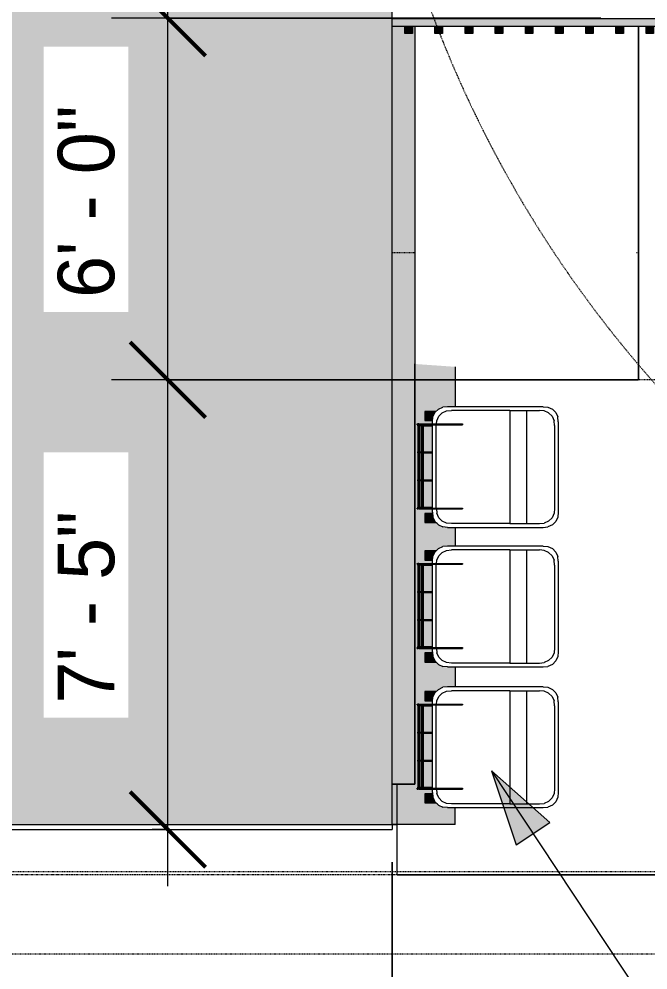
# Model space of a CAD drawing. Header units: inches. Extents: x -180 to 12286, y -2965 to 2717.
# Drawn here: x 812.5 to 937.6, y 986.3 to 1175.5 of the extents above; entities that cross this region are included whole.
import ezdxf

# ---------------------------------------------------------------- set-up
doc = ezdxf.new("R2010")
doc.units = ezdxf.units.IN
doc.header["$MEASUREMENT"] = 0
for name, pattern in [('Aligning Line 1_8_', [0.25, 0.125, -0.125]), ('Dash', [0.25, 0.125, -0.125]), ('Double Dash 3_8_', [1, 0.375, -0.125, 0.125, -0.125, 0.125, -0.125]), ('Hidden 1_8_', [0.1875, 0.125, -0.0625])]:
    doc.linetypes.add(name, pattern=pattern)
for name, color, linetype, lineweight in [('A-ANNO-DIMS', 211, 'Continuous', 9), ('A-ANNO-DIMS-120', 211, 'Continuous', 9), ('A-DETL-HDLN', 90, 'Dash', 9), ('A-DETL-HDLN-1', 90, 'Hidden 1_8_', 9), ('A-GENM', 5, 'Continuous', 9), ('A-ROOF', 132, 'Continuous', 13), ('A-WALL', 113, 'Continuous', 13), ('C-BLDG-PADS', 91, 'Continuous', 9), ('C-PROP-LINE', 91, 'Double Dash 3_8_', 20), ('C-TOPO', 7, 'Continuous', 9), ('G-ANNO-SYMB', 111, 'Aligning Line 1_8_', 9), ('G-ANNO-TEXT-1', 147, 'Continuous', 9), ('G-IMPT', 8, 'Continuous', 9), ('Q-SPCQ', 91, 'Continuous', 9), ('Q-SPCQ-HDLN', 91, 'Dash', 9)]:
    doc.layers.add(name, color=color, linetype=linetype, lineweight=lineweight)
doc.styles.add('Century Gothic', font='ufonts.com_century-gothic.ttf', dxfattribs={"height": 11.25})
doc.dimstyles.new('OD_-__1___Tolerance', dxfattribs={"dimscale": 12, "dimtxt": 11.746893, "dimasz": 1.25, "dimexe": 0.9375, "dimexo": 0.625, "dimtad": 1, "dimdec": 0, "dimzin": 1, "dimdsep": 46, "dimlunit": 4, "dimtxsty": 'Century Gothic', "dimblk1": 'OBLIQUE', "dimblk2": 'OBLIQUE', "dimsah": 1, "dimcen": 0.09, "dimdle": 0.9375, "dimazin": 0, "dimtfac": 1, "dimtdec": 4, "dimtix": 1, "dimtmove": 0, "dimatfit": 3, "dimfxl": 1, "dimtvp": 1, "dimtfill": 1, "dimfrac": 2, "dimtolj": 1, "dimtzin": 0, "dimarcsym": 2})
doc.dimstyles.new('OD_-__1___Tolerance_1', dxfattribs={"dimscale": 12, "dimtxt": 11.746893, "dimasz": 1.25, "dimexe": 0.9375, "dimexo": 0.625, "dimtad": 1, "dimdec": 0, "dimzin": 1, "dimdsep": 46, "dimlunit": 4, "dimtxsty": 'Century Gothic', "dimblk1": 'OBLIQUE', "dimblk2": 'OBLIQUE', "dimsah": 1, "dimcen": 0.09, "dimdle": 0.9375, "dimazin": 0, "dimtfac": 1, "dimtdec": 4, "dimtix": 1, "dimtmove": 1, "dimatfit": 3, "dimfxl": 1, "dimtvp": 1, "dimtfill": 1, "dimfrac": 2, "dimtolj": 1, "dimtzin": 0, "dimarcsym": 2})

# ---------------------------------------------------------------- blocks, each defined once
blk = doc.blocks.new('2 x 12 - 2 x 12-673014-Site Plan')
at = {"layer": 'A-GENM'}
for points in [[(1174.11, -944.87), (1174.11, -955.27), (1175.61, -955.27), (1175.61, -886.77), (1174.11, -886.77), (1174.11, -941.7)], [(1280.11, -922.67), (1280.11, -955.27), (1281.61, -955.27), (1281.61, -886.77), (1280.11, -886.77)], [(1172.61, -889.27), (1172.61, -890.77), (1174.11, -890.77), (1174.11, -889.27)], [(1281.61, -889.27), (1281.61, -890.77), (1283.11, -890.77), (1283.11, -889.27)], [(1172.61, -895.27), (1172.61, -896.77), (1174.11, -896.77), (1174.11, -895.27)], [(1281.61, -895.27), (1281.61, -896.77), (1283.11, -896.77), (1283.11, -895.27)], [(1172.61, -901.27), (1172.61, -902.77), (1174.11, -902.77), (1174.11, -901.27)], [(1281.61, -901.27), (1281.61, -902.77), (1283.11, -902.77), (1283.11, -901.27)], [(1172.61, -907.27), (1172.61, -908.77), (1174.11, -908.77), (1174.11, -907.27)], [(1281.61, -907.27), (1281.61, -908.77), (1283.11, -908.77), (1283.11, -907.27)], [(1172.61, -913.27), (1172.61, -914.77), (1174.11, -914.77), (1174.11, -913.27)], [(1281.61, -913.27), (1281.61, -914.77), (1283.11, -914.77), (1283.11, -913.27)], [(1172.61, -919.27), (1172.61, -920.77), (1174.11, -920.77), (1174.11, -919.27)], [(1281.61, -919.27), (1281.61, -920.77), (1283.11, -920.77), (1283.11, -919.27)], [(1172.61, -925.27), (1172.61, -926.77), (1174.11, -926.77), (1174.11, -925.27)], [(1281.61, -925.27), (1281.61, -926.77), (1283.11, -926.77), (1283.11, -925.27)], [(1172.61, -931.27), (1172.61, -932.77), (1174.11, -932.77), (1174.11, -931.27)], [(1281.61, -931.27), (1281.61, -932.77), (1283.11, -932.77), (1283.11, -931.27)], [(1172.61, -937.27), (1172.61, -938.77), (1174.11, -938.77), (1174.11, -937.27)], [(1281.61, -937.27), (1281.61, -938.77), (1283.11, -938.77), (1283.11, -937.27)], [(1172.61, -943.27), (1172.61, -944.77), (1174.11, -944.77), (1174.11, -943.27)], [(1281.61, -943.27), (1281.61, -944.77), (1283.11, -944.77), (1283.11, -943.27)], [(1172.61, -949.27), (1172.61, -950.77), (1174.11, -950.77), (1174.11, -949.27)], [(1281.61, -949.27), (1281.61, -950.77), (1283.11, -950.77), (1283.11, -949.27)], [(1172.61, -955.27), (1172.61, -956.77), (1174.11, -956.77), (1174.11, -955.27)], [(1174.11, -956.77), (1281.61, -956.77), (1281.61, -955.27), (1174.11, -955.27)], [(1281.61, -955.27), (1281.61, -956.77), (1283.11, -956.77), (1283.11, -955.27)], [(1174.11, -958.27), (1175.61, -958.27), (1175.61, -956.77), (1174.11, -956.77)], [(1180.11, -958.27), (1181.61, -958.27), (1181.61, -956.77), (1180.11, -956.77)], [(1186.11, -958.27), (1187.61, -958.27), (1187.61, -956.77), (1186.11, -956.77)], [(1192.11, -958.27), (1193.61, -958.27), (1193.61, -956.77), (1192.11, -956.77)], [(1198.11, -958.27), (1199.61, -958.27), (1199.61, -956.77), (1198.11, -956.77)], [(1204.11, -958.27), (1205.61, -958.27), (1205.61, -956.77), (1204.11, -956.77)], [(1210.11, -958.27), (1211.61, -958.27), (1211.61, -956.77), (1210.11, -956.77)], [(1216.11, -958.27), (1217.61, -958.27), (1217.61, -956.77), (1216.11, -956.77)], [(1222.11, -958.27), (1223.61, -958.27), (1223.61, -956.77), (1222.11, -956.77)], [(1227.11, -958.27), (1228.61, -958.27), (1228.61, -956.77), (1227.11, -956.77)], [(1232.11, -958.27), (1233.61, -958.27), (1233.61, -956.77), (1232.11, -956.77)], [(1238.11, -958.27), (1239.61, -958.27), (1239.61, -956.77), (1238.11, -956.77)], [(1244.11, -958.27), (1245.61, -958.27), (1245.61, -956.77), (1244.11, -956.77)], [(1250.11, -958.27), (1251.61, -958.27), (1251.61, -956.77), (1250.11, -956.77)], [(1256.11, -958.27), (1257.61, -958.27), (1257.61, -956.77), (1256.11, -956.77)], [(1262.11, -958.27), (1263.61, -958.27), (1263.61, -956.77), (1262.11, -956.77)], [(1268.11, -958.27), (1269.61, -958.27), (1269.61, -956.77), (1268.11, -956.77)], [(1274.11, -958.27), (1275.61, -958.27), (1275.61, -956.77), (1274.11, -956.77)], [(1280.11, -958.27), (1281.61, -958.27), (1281.61, -956.77), (1280.11, -956.77)]]:
    blk.add_hatch(color=256, dxfattribs=at).paths.add_polyline_path(points, flags=0)
h = blk.add_hatch(color=256, dxfattribs=at)
h.paths.add_polyline_path([(1175.61, -955.27), (1179.61, -955.27), (1179.61, -951.27), (1175.61, -951.27)], flags=0)
h.paths.add_polyline_path([(1276.11, -955.27), (1280.11, -955.27), (1280.11, -951.27), (1276.11, -951.27)], flags=0)
for p, q in [((1174.11, -886.77), (1174.11, -955.27)), ((1175.61, -886.77), (1175.61, -951.27)), ((1280.11, -886.77), (1280.11, -951.27)), ((1281.61, -886.77), (1281.61, -955.27)), ((1172.61, -889.27), (1174.11, -889.27)), ((1172.61, -890.77), (1172.61, -889.27)), ((1281.61, -889.27), (1283.11, -889.27)), ((1283.11, -889.27), (1283.11, -890.77)), ((1174.11, -890.77), (1172.61, -890.77)), ((1283.11, -890.77), (1281.61, -890.77)), ((1172.61, -895.27), (1174.11, -895.27)), ((1172.61, -896.77), (1172.61, -895.27)), ((1174.11, -896.77), (1172.61, -896.77)), ((1281.61, -895.27), (1283.11, -895.27)), ((1283.11, -896.77), (1281.61, -896.77)), ((1283.11, -895.27), (1283.11, -896.77)), ((1172.61, -901.27), (1174.11, -901.27)), ((1172.61, -902.77), (1172.61, -901.27)), ((1281.61, -901.27), (1283.11, -901.27)), ((1283.11, -901.27), (1283.11, -902.77)), ((1174.11, -902.77), (1172.61, -902.77)), ((1283.11, -902.77), (1281.61, -902.77)), ((1172.61, -907.27), (1174.11, -907.27)), ((1172.61, -908.77), (1172.61, -907.27)), ((1281.61, -907.27), (1283.11, -907.27)), ((1283.11, -907.27), (1283.11, -908.77)), ((1174.11, -908.77), (1172.61, -908.77)), ((1283.11, -908.77), (1281.61, -908.77)), ((1172.61, -913.27), (1174.11, -913.27)), ((1172.61, -914.77), (1172.61, -913.27)), ((1281.61, -913.27), (1283.11, -913.27)), ((1283.11, -913.27), (1283.11, -914.77)), ((1174.11, -914.77), (1172.61, -914.77)), ((1283.11, -914.77), (1281.61, -914.77)), ((1172.61, -919.27), (1174.11, -919.27)), ((1172.61, -920.77), (1172.61, -919.27)), ((1281.61, -919.27), (1283.11, -919.27)), ((1283.11, -919.27), (1283.11, -920.77)), ((1174.11, -920.77), (1172.61, -920.77)), ((1283.11, -920.77), (1281.61, -920.77)), ((1172.61, -925.27), (1174.11, -925.27)), ((1172.61, -926.77), (1172.61, -925.27)), ((1174.11, -926.77), (1172.61, -926.77)), ((1281.61, -925.27), (1283.11, -925.27)), ((1283.11, -926.77), (1281.61, -926.77)), ((1283.11, -925.27), (1283.11, -926.77)), ((1172.61, -931.27), (1174.11, -931.27)), ((1172.61, -932.77), (1172.61, -931.27)), ((1174.11, -932.77), (1172.61, -932.77)), ((1281.61, -931.27), (1283.11, -931.27)), ((1283.11, -932.77), (1281.61, -932.77)), ((1283.11, -931.27), (1283.11, -932.77)), ((1172.61, -937.27), (1174.11, -937.27)), ((1172.61, -938.77), (1172.61, -937.27)), ((1281.61, -937.27), (1283.11, -937.27)), ((1283.11, -937.27), (1283.11, -938.77)), ((1174.11, -938.77), (1172.61, -938.77)), ((1283.11, -938.77), (1281.61, -938.77)), ((1172.61, -943.27), (1174.11, -943.27)), ((1172.61, -944.77), (1172.61, -943.27)), ((1281.61, -943.27), (1283.11, -943.27)), ((1283.11, -943.27), (1283.11, -944.77)), ((1174.11, -944.77), (1172.61, -944.77)), ((1283.11, -944.77), (1281.61, -944.77)), ((1172.61, -949.27), (1174.11, -949.27)), ((1172.61, -950.77), (1172.61, -949.27)), ((1281.61, -949.27), (1283.11, -949.27)), ((1283.11, -949.27), (1283.11, -950.77)), ((1174.11, -950.77), (1172.61, -950.77)), ((1179.61, -951.27), (1175.61, -951.27)), ((1175.61, -951.27), (1175.61, -955.27)), ((1179.61, -955.27), (1179.61, -951.27)), ((1280.11, -951.27), (1276.11, -951.27)), ((1276.11, -951.27), (1276.11, -955.27)), ((1280.11, -955.27), (1280.11, -951.27)), ((1283.11, -950.77), (1281.61, -950.77)), ((1172.61, -955.27), (1174.11, -955.27)), ((1172.61, -956.77), (1172.61, -955.27)), ((1175.61, -955.27), (1174.11, -955.27)), ((1174.11, -956.77), (1174.11, -955.27)), ((1174.11, -955.27), (1175.61, -955.27)), ((1175.61, -955.27), (1179.61, -955.27)), ((1179.61, -955.27), (1276.11, -955.27)), ((1276.11, -955.27), (1280.11, -955.27)), ((1281.61, -955.27), (1280.11, -955.27)), ((1280.11, -955.27), (1281.61, -955.27)), ((1281.61, -955.27), (1283.11, -955.27)), ((1281.61, -955.27), (1281.61, -956.77)), ((1283.11, -955.27), (1283.11, -956.77)), ((1174.11, -956.77), (1172.61, -956.77)), ((1174.11, -958.27), (1174.11, -956.77)), ((1174.11, -956.77), (1281.61, -956.77)), ((1175.61, -956.77), (1175.61, -958.27)), ((1180.11, -958.27), (1180.11, -956.77)), ((1181.61, -956.77), (1181.61, -958.27)), ((1186.11, -958.27), (1186.11, -956.77)), ((1187.61, -956.77), (1187.61, -958.27)), ((1192.11, -958.27), (1192.11, -956.77)), ((1193.61, -956.77), (1193.61, -958.27)), ((1198.11, -958.27), (1198.11, -956.77)), ((1199.61, -956.77), (1199.61, -958.27)), ((1204.11, -958.27), (1204.11, -956.77)), ((1205.61, -956.77), (1205.61, -958.27)), ((1210.11, -958.27), (1210.11, -956.77)), ((1211.61, -956.77), (1211.61, -958.27)), ((1216.11, -958.27), (1216.11, -956.77)), ((1217.61, -956.77), (1217.61, -958.27)), ((1222.11, -958.27), (1222.11, -956.77)), ((1223.61, -956.77), (1223.61, -958.27)), ((1227.11, -958.27), (1227.11, -956.77)), ((1228.61, -956.77), (1228.61, -958.27)), ((1232.11, -958.27), (1232.11, -956.77)), ((1233.61, -956.77), (1233.61, -958.27)), ((1238.11, -958.27), (1238.11, -956.77)), ((1239.61, -956.77), (1239.61, -958.27)), ((1244.11, -958.27), (1244.11, -956.77)), ((1245.61, -956.77), (1245.61, -958.27)), ((1250.11, -958.27), (1250.11, -956.77)), ((1251.61, -956.77), (1251.61, -958.27)), ((1256.11, -958.27), (1256.11, -956.77)), ((1257.61, -956.77), (1257.61, -958.27)), ((1262.11, -958.27), (1262.11, -956.77)), ((1263.61, -956.77), (1263.61, -958.27)), ((1268.11, -958.27), (1268.11, -956.77)), ((1269.61, -956.77), (1269.61, -958.27)), ((1274.11, -958.27), (1274.11, -956.77)), ((1275.61, -956.77), (1275.61, -958.27)), ((1280.11, -958.27), (1280.11, -956.77)), ((1281.61, -956.77), (1281.61, -958.27)), ((1283.11, -956.77), (1281.61, -956.77)), ((1175.61, -958.27), (1174.11, -958.27)), ((1181.61, -958.27), (1180.11, -958.27)), ((1187.61, -958.27), (1186.11, -958.27)), ((1193.61, -958.27), (1192.11, -958.27)), ((1199.61, -958.27), (1198.11, -958.27)), ((1205.61, -958.27), (1204.11, -958.27)), ((1211.61, -958.27), (1210.11, -958.27)), ((1217.61, -958.27), (1216.11, -958.27)), ((1223.61, -958.27), (1222.11, -958.27)), ((1228.61, -958.27), (1227.11, -958.27)), ((1233.61, -958.27), (1232.11, -958.27)), ((1239.61, -958.27), (1238.11, -958.27)), ((1245.61, -958.27), (1244.11, -958.27)), ((1251.61, -958.27), (1250.11, -958.27)), ((1257.61, -958.27), (1256.11, -958.27)), ((1263.61, -958.27), (1262.11, -958.27)), ((1269.61, -958.27), (1268.11, -958.27)), ((1275.61, -958.27), (1274.11, -958.27)), ((1281.61, -958.27), (1280.11, -958.27))]:
    blk.add_line(p, q, dxfattribs=at)
blk = doc.blocks.new('Generic Models 3 - Generic Models 3-708446-Site Plan')
at = {"layer": 'A-GENM'}
for p in [(1014.24, -558.52), (1015.24, -886.77)]:
    blk.add_line(p, (1014.24, -886.77), dxfattribs=at)
blk = doc.blocks.new('Trash_Can_-_Trash_Ben_13417 - 64 Gallon Trash Ben_dwg-774812-Site Plan')
at = {"layer": 'G-IMPT'}
for points in [[(-11.06, 13.16), (-11.06, 11.79), (-10.84, 12.02), (-9.96, 12.42), (-9.25, 12.5), (-9.25, 14), (-11.06, 14), (-11.06, 13.76)], [(9.25, 13.76), (9.25, 12.48), (9.96, 12.42), (10.92, 11.94), (11.06, 11.79), (11.06, 14), (9.25, 14)]]:
    blk.add_hatch(color=256, dxfattribs=at).paths.add_polyline_path(points, flags=0)
for p, q in [((-8.34, 15.53), (-8.16, 15.53)), ((-8.34, 15.53), (-8.34, 15.45)), ((-8.34, 15.21), (-8.34, 15.45)), ((-8.16, 15.45), (-8.34, 15.45)), ((-8.34, 15.21), (-8.34, 14.87)), ((-8.16, 15.21), (-8.34, 15.21)), ((-8.16, 15.53), (-8.16, 15.45)), ((-7.97, 15.5), (-8.16, 15.5)), ((-8.16, 15.5), (-8.16, 15.48)), ((-8.16, 15.5), (-8.16, 15.33)), ((-8.16, 15.37), (-8.16, 15.45)), ((-8.16, 15.21), (-8.16, 15.33)), ((-7.97, 15.33), (-8.16, 15.33)), ((-8.16, 15.21), (-8.16, 14.87)), ((-7.97, 15.33), (-7.97, 15.5)), ((-7.97, 15.48), (-7.97, 15.5)), ((-2.76, 15.42), (-7.97, 15.42)), ((-2.76, 15.35), (-7.97, 15.35)), ((-7.97, 15.02), (-7.97, 15.33)), ((-2.76, 15.14), (-7.97, 15.14)), ((-2.57, 15.5), (-2.76, 15.5)), ((-2.76, 15.5), (-2.76, 15.48)), ((-2.76, 15.5), (-2.76, 15.33)), ((-2.76, 15.33), (-2.76, 15.02)), ((-2.57, 15.33), (-2.76, 15.33)), ((-2.57, 15.33), (-2.57, 15.5)), ((-2.57, 15.48), (-2.57, 15.5)), ((2.82, 15.42), (-2.57, 15.42)), ((2.82, 15.35), (-2.57, 15.35)), ((-2.57, 15.02), (-2.57, 15.33)), ((2.82, 15.14), (-2.57, 15.14)), ((3.01, 15.5), (2.82, 15.5)), ((2.82, 15.5), (2.82, 15.48)), ((2.82, 15.5), (2.82, 15.33)), ((2.82, 15.33), (2.82, 15.02)), ((3.01, 15.33), (2.82, 15.33)), ((3.01, 15.33), (3.01, 15.5)), ((3.01, 15.48), (3.01, 15.5)), ((8.22, 15.42), (3.01, 15.42)), ((8.22, 15.35), (3.01, 15.35)), ((3.01, 15.02), (3.01, 15.33)), ((8.22, 15.14), (3.01, 15.14)), ((8.41, 15.5), (8.22, 15.5)), ((8.22, 15.5), (8.22, 15.48)), ((8.22, 15.5), (8.22, 15.33)), ((8.22, 15.33), (8.22, 15.02)), ((8.41, 15.33), (8.22, 15.33)), ((8.41, 15.53), (8.59, 15.53)), ((8.41, 15.53), (8.41, 15.45)), ((8.41, 15.33), (8.41, 15.5)), ((8.41, 15.48), (8.41, 15.5)), ((8.41, 15.37), (8.41, 15.45)), ((8.59, 15.45), (8.41, 15.45)), ((8.41, 15.21), (8.41, 15.33)), ((8.41, 15.21), (8.41, 14.87)), ((8.59, 15.21), (8.41, 15.21)), ((8.56, 15.41), (8.56, 15.35)), ((8.59, 15.53), (8.59, 15.45)), ((8.59, 15.21), (8.59, 15.45)), ((8.59, 15.21), (8.59, 14.87)), ((-9.25, 14), (-11.06, 14)), ((-11.06, 14), (-11.06, 11.8)), ((-9.25, 12.52), (-9.25, 14)), ((-8.34, 14.87), (-8.34, 6.54)), ((-8.34, 14.87), (-8.16, 14.87)), ((-7.97, 15.02), (-8.16, 15.02)), ((-8.16, 14.87), (-8.16, 6.54)), ((-7.97, 14.66), (-8.16, 14.66)), ((-7.97, 14.34), (-8.16, 14.34)), ((-7.97, 15.02), (-7.97, 14.66)), ((-2.76, 14.86), (-7.97, 14.86)), ((-7.97, 14.34), (-7.97, 14.66)), ((-2.76, 14.58), (-7.97, 14.58)), ((-2.76, 14.37), (-7.97, 14.37)), ((-7.97, 14.34), (-7.97, 12.5)), ((-7.97, 14.3), (-2.76, 14.3)), ((-2.76, 14.66), (-2.76, 15.02)), ((-2.57, 15.02), (-2.76, 15.02)), ((-2.76, 14.34), (-2.76, 14.66)), ((-2.57, 14.66), (-2.76, 14.66)), ((-2.76, 14.34), (-2.76, 12.5)), ((-2.57, 14.34), (-2.76, 14.34)), ((-2.58, 14.3), (2.82, 14.3)), ((-2.57, 15.02), (-2.57, 14.66)), ((2.82, 14.86), (-2.57, 14.86)), ((-2.57, 14.34), (-2.57, 14.66)), ((2.82, 14.58), (-2.57, 14.58)), ((2.82, 14.37), (-2.57, 14.37)), ((-2.57, 14.34), (-2.57, 12.5)), ((2.82, 14.66), (2.82, 15.02)), ((3.01, 15.02), (2.82, 15.02)), ((2.82, 14.34), (2.82, 14.66)), ((3.01, 14.66), (2.82, 14.66)), ((2.82, 14.34), (2.82, 12.5)), ((3.01, 14.34), (2.82, 14.34)), ((3.01, 15.02), (3.01, 14.66)), ((8.22, 14.86), (3.01, 14.86)), ((3.01, 14.34), (3.01, 14.66)), ((8.22, 14.58), (3.01, 14.58)), ((8.22, 14.37), (3.01, 14.37)), ((3.01, 14.34), (3.01, 12.5)), ((3.01, 14.3), (8.22, 14.3)), ((8.22, 14.66), (8.22, 15.02)), ((8.41, 15.02), (8.22, 15.02)), ((8.22, 14.34), (8.22, 14.66)), ((8.41, 14.66), (8.22, 14.66)), ((8.22, 14.34), (8.22, 12.5)), ((8.41, 14.34), (8.22, 14.34)), ((8.41, 14.87), (8.41, 6.54)), ((8.41, 14.87), (8.59, 14.87)), ((8.59, 14.87), (8.59, 6.54)), ((11.06, 14), (9.25, 14)), ((9.25, 14), (9.25, 12.52)), ((11.06, 11.8), (11.06, 14)), ((-11.52, 11.34), (-10.84, 12.02)), ((-11.25, 11.6), (-11.1, 11.75)), ((-9.96, 12.42), (-10.84, 12.02)), ((-10.09, 11.27), (-9.21, 11.67)), ((-9, 12.5), (-9.96, 12.42)), ((-8.34, 11.74), (-9.21, 11.67)), ((-9, 12.5), (-8.34, 12.5)), ((-8.11, 12.5), (8.41, 12.5)), ((-8.11, 11.75), (8.25, 11.75)), ((8.25, 11.75), (8.41, 11.74)), ((8.59, 12.5), (9, 12.5)), ((8.59, 11.72), (9.21, 11.67)), ((9, 12.5), (9.96, 12.42)), ((9.21, 11.67), (10.09, 11.27)), ((9.96, 12.42), (10.84, 12.02)), ((10.84, 12.02), (11.52, 11.34)), ((-12, 9.5), (-11.92, 10.46)), ((-12, 9.5), (-12, -9.5)), ((-11.52, 11.34), (-11.92, 10.46)), ((-11.25, 8.75), (-11.17, 9.71)), ((-11.17, 9.71), (-10.77, 10.59)), ((-10.77, 10.59), (-10.09, 11.27)), ((10.77, 10.59), (10.09, 11.27)), ((10.77, 10.59), (11.17, 9.71)), ((11.17, 9.71), (11.25, 8.75)), ((11.52, 11.34), (11.92, 10.46)), ((12, 9.5), (11.92, 10.46)), ((12, -9.5), (12, 9.5)), ((-11.25, -2.88), (-11.25, 8.75)), ((11.25, -2.88), (11.25, 8.75)), ((-8.16, 6.54), (-8.34, 6.54)), ((8.59, 6.54), (8.41, 6.54)), ((-11.25, -2.88), (-11.25, -6.25)), ((11.25, -2.88), (-11.25, -2.88)), ((11.25, -2.88), (11.25, -6.25)), ((-11.25, -6.25), (-11.25, -8.75)), ((-11.25, -6.25), (11.25, -6.25)), ((11.25, -6.25), (11.25, -8.75)), ((-11.25, -8.75), (-11.17, -9.71)), ((11.17, -9.71), (11.25, -8.75)), ((-12, -9.5), (-11.92, -10.46)), ((-11.52, -11.34), (-11.92, -10.46)), ((-10.84, -12.02), (-11.52, -11.34)), ((-10.77, -10.59), (-11.17, -9.71)), ((-10.09, -11.27), (-10.77, -10.59)), ((-9.21, -11.67), (-10.09, -11.27)), ((10.09, -11.27), (9.21, -11.67)), ((10.09, -11.27), (10.77, -10.59)), ((10.77, -10.59), (11.17, -9.71)), ((11.52, -11.34), (10.84, -12.02)), ((11.92, -10.46), (11.52, -11.34)), ((12, -9.5), (11.92, -10.46)), ((-9.96, -12.42), (-10.84, -12.02)), ((-9, -12.5), (-9.96, -12.42)), ((-8.25, -11.75), (-9.21, -11.67)), ((9, -12.5), (-9, -12.5)), ((8.25, -11.75), (-8.25, -11.75)), ((8.25, -11.75), (9.21, -11.67)), ((9, -12.5), (9.96, -12.42)), ((10.84, -12.02), (9.96, -12.42))]:
    blk.add_line(p, q, dxfattribs=at)
blk = doc.blocks.new('Trash_Can_-_Trash_Ben_13417 - Trash_Can_-_Trash_Ben_13417-774817-Site Plan')
blk.add_blockref('Trash_Can_-_Trash_Ben_13417 - 64 Gallon Trash Ben_dwg-774812-Site Plan', (-0.13, 0))
blk = doc.blocks.new('Trash_Can_-_Trash_Ben_13417 - 64 Gallon Trash Ben_dwg-V1-Site Plan')
at = {"layer": 'G-IMPT'}
for points in [[(-11.06, 11.94), (-11.06, 11.79), (-10.84, 12.02), (-9.96, 12.42), (-9.25, 12.5), (-9.29, 14), (-11.06, 14), (-11.06, 12.02)], [(9.25, 12.48), (9.96, 12.42), (10.92, 11.94), (11.06, 11.79), (11.06, 14), (9.25, 14), (9.25, 12.5)]]:
    blk.add_hatch(color=256, dxfattribs=at).paths.add_polyline_path(points, flags=0)
for p, q in [((-8.34, 15.53), (-8.16, 15.53)), ((-8.34, 15.53), (-8.34, 15.45)), ((-8.34, 15.21), (-8.34, 15.45)), ((-8.16, 15.45), (-8.34, 15.45)), ((-8.34, 15.21), (-8.34, 14.87)), ((-8.16, 15.21), (-8.34, 15.21)), ((-8.16, 15.53), (-8.16, 15.45)), ((-7.97, 15.5), (-8.16, 15.5)), ((-8.16, 15.5), (-8.16, 15.48)), ((-8.16, 15.5), (-8.16, 15.33)), ((-8.16, 15.37), (-8.16, 15.45)), ((-8.16, 15.21), (-8.16, 15.33)), ((-7.97, 15.33), (-8.16, 15.33)), ((-8.16, 15.21), (-8.16, 14.87)), ((-7.97, 15.33), (-7.97, 15.5)), ((-7.97, 15.48), (-7.97, 15.5)), ((-2.76, 15.42), (-7.97, 15.42)), ((-2.76, 15.35), (-7.97, 15.35)), ((-7.97, 15.02), (-7.97, 15.33)), ((-2.76, 15.14), (-7.97, 15.14)), ((-2.57, 15.5), (-2.76, 15.5)), ((-2.76, 15.5), (-2.76, 15.48)), ((-2.76, 15.5), (-2.76, 15.33)), ((-2.76, 15.33), (-2.76, 15.02)), ((-2.57, 15.33), (-2.76, 15.33)), ((-2.57, 15.33), (-2.57, 15.5)), ((-2.57, 15.48), (-2.57, 15.5)), ((2.82, 15.42), (-2.57, 15.42)), ((2.82, 15.35), (-2.57, 15.35)), ((-2.57, 15.02), (-2.57, 15.33)), ((2.82, 15.14), (-2.57, 15.14)), ((3.01, 15.5), (2.82, 15.5)), ((2.82, 15.5), (2.82, 15.48)), ((2.82, 15.5), (2.82, 15.33)), ((2.82, 15.33), (2.82, 15.02)), ((3.01, 15.33), (2.82, 15.33)), ((3.01, 15.33), (3.01, 15.5)), ((3.01, 15.48), (3.01, 15.5)), ((8.22, 15.42), (3.01, 15.42)), ((8.22, 15.35), (3.01, 15.35)), ((3.01, 15.02), (3.01, 15.33)), ((8.22, 15.14), (3.01, 15.14)), ((8.41, 15.5), (8.22, 15.5)), ((8.22, 15.5), (8.22, 15.48)), ((8.22, 15.5), (8.22, 15.33)), ((8.22, 15.33), (8.22, 15.02)), ((8.41, 15.33), (8.22, 15.33)), ((8.41, 15.53), (8.59, 15.53)), ((8.41, 15.53), (8.41, 15.45)), ((8.41, 15.33), (8.41, 15.5)), ((8.41, 15.48), (8.41, 15.5)), ((8.41, 15.37), (8.41, 15.45)), ((8.59, 15.45), (8.41, 15.45)), ((8.41, 15.21), (8.41, 15.33)), ((8.41, 15.21), (8.41, 14.87)), ((8.59, 15.21), (8.41, 15.21)), ((8.59, 15.53), (8.59, 15.45)), ((8.59, 15.21), (8.59, 15.45)), ((8.59, 15.21), (8.59, 14.87)), ((-9.25, 14), (-11.06, 14)), ((-11.06, 14), (-11.06, 11.8)), ((-9.25, 12.52), (-9.25, 14)), ((-8.34, 14.87), (-8.34, 6.54)), ((-8.34, 14.87), (-8.16, 14.87)), ((-7.97, 15.02), (-8.16, 15.02)), ((-8.16, 14.87), (-8.16, 6.54)), ((-7.97, 14.66), (-8.16, 14.66)), ((-7.97, 14.34), (-8.16, 14.34)), ((-7.97, 15.02), (-7.97, 14.66)), ((-2.76, 14.86), (-7.97, 14.86)), ((-7.97, 14.34), (-7.97, 14.66)), ((-2.76, 14.58), (-7.97, 14.58)), ((-2.76, 14.37), (-7.97, 14.37)), ((-7.97, 14.34), (-7.97, 12.5)), ((-7.97, 14.3), (-2.76, 14.3)), ((-2.76, 14.66), (-2.76, 15.02)), ((-2.57, 15.02), (-2.76, 15.02)), ((-2.76, 14.34), (-2.76, 14.66)), ((-2.57, 14.66), (-2.76, 14.66)), ((-2.76, 14.34), (-2.76, 12.5)), ((-2.57, 14.34), (-2.76, 14.34)), ((-2.58, 14.3), (2.82, 14.3)), ((-2.57, 15.02), (-2.57, 14.66)), ((2.82, 14.86), (-2.57, 14.86)), ((-2.57, 14.34), (-2.57, 14.66)), ((2.82, 14.58), (-2.57, 14.58)), ((2.82, 14.37), (-2.57, 14.37)), ((-2.57, 14.34), (-2.57, 12.5)), ((2.82, 14.66), (2.82, 15.02)), ((3.01, 15.02), (2.82, 15.02)), ((2.82, 14.34), (2.82, 14.66)), ((3.01, 14.66), (2.82, 14.66)), ((2.82, 14.34), (2.82, 12.5)), ((3.01, 14.34), (2.82, 14.34)), ((3.01, 15.02), (3.01, 14.66)), ((8.22, 14.86), (3.01, 14.86)), ((3.01, 14.34), (3.01, 14.66)), ((8.22, 14.58), (3.01, 14.58)), ((8.22, 14.37), (3.01, 14.37)), ((3.01, 14.34), (3.01, 12.5)), ((3.01, 14.3), (8.22, 14.3)), ((8.22, 14.66), (8.22, 15.02)), ((8.41, 15.02), (8.22, 15.02)), ((8.22, 14.34), (8.22, 14.66)), ((8.41, 14.66), (8.22, 14.66)), ((8.22, 14.34), (8.22, 12.5)), ((8.41, 14.34), (8.22, 14.34)), ((8.41, 14.87), (8.41, 6.54)), ((8.41, 14.87), (8.59, 14.87)), ((8.59, 14.87), (8.59, 6.54)), ((11.06, 14), (9.25, 14)), ((9.25, 14), (9.25, 12.52)), ((11.06, 11.8), (11.06, 14)), ((-11.52, 11.34), (-10.84, 12.02)), ((-11.25, 11.6), (-11.1, 11.75)), ((-9.96, 12.42), (-10.84, 12.02)), ((-10.09, 11.27), (-9.21, 11.67)), ((-9, 12.5), (-9.96, 12.42)), ((-8.34, 11.74), (-9.21, 11.67)), ((-9, 12.5), (-8.34, 12.5)), ((-8.16, 12.5), (8.41, 12.5)), ((-8.16, 11.75), (8.25, 11.75)), ((8.25, 11.75), (8.41, 11.74)), ((8.59, 12.5), (9, 12.5)), ((8.59, 11.72), (9.21, 11.67)), ((9, 12.5), (9.96, 12.42)), ((9.21, 11.67), (10.09, 11.27)), ((9.96, 12.42), (10.84, 12.02)), ((10.84, 12.02), (11.52, 11.34)), ((-12, 9.5), (-11.92, 10.46)), ((-12, 9.5), (-12, -9.5)), ((-11.52, 11.34), (-11.92, 10.46)), ((-11.25, 8.75), (-11.17, 9.71)), ((-11.17, 9.71), (-10.77, 10.59)), ((-10.77, 10.59), (-10.09, 11.27)), ((10.77, 10.59), (10.09, 11.27)), ((10.77, 10.59), (11.17, 9.71)), ((11.17, 9.71), (11.25, 8.75)), ((11.52, 11.34), (11.92, 10.46)), ((12, 9.5), (11.92, 10.46)), ((12, -9.5), (12, 9.5)), ((-11.25, -2.88), (-11.25, 8.75)), ((11.25, -2.88), (11.25, 8.75)), ((-8.16, 6.54), (-8.34, 6.54)), ((8.59, 6.54), (8.41, 6.54)), ((-11.25, -2.88), (-11.25, -6.25)), ((11.25, -2.88), (-11.25, -2.88)), ((11.25, -2.88), (11.25, -6.25)), ((-11.25, -6.25), (-11.25, -8.75)), ((-11.25, -6.25), (11.25, -6.25)), ((11.25, -6.25), (11.25, -8.75)), ((-11.25, -8.75), (-11.17, -9.71)), ((11.17, -9.71), (11.25, -8.75)), ((-12, -9.5), (-11.92, -10.46)), ((-11.52, -11.34), (-11.92, -10.46)), ((-10.84, -12.02), (-11.52, -11.34)), ((-10.77, -10.59), (-11.17, -9.71)), ((-10.09, -11.27), (-10.77, -10.59)), ((-9.21, -11.67), (-10.09, -11.27)), ((10.09, -11.27), (9.21, -11.67)), ((10.09, -11.27), (10.77, -10.59)), ((10.77, -10.59), (11.17, -9.71)), ((11.52, -11.34), (10.84, -12.02)), ((11.92, -10.46), (11.52, -11.34)), ((12, -9.5), (11.92, -10.46)), ((-9.96, -12.42), (-10.84, -12.02)), ((-9, -12.5), (-9.96, -12.42)), ((-8.25, -11.75), (-9.21, -11.67)), ((9, -12.5), (-9, -12.5)), ((8.25, -11.75), (-8.25, -11.75)), ((8.25, -11.75), (9.21, -11.67)), ((9, -12.5), (9.96, -12.42)), ((10.84, -12.02), (9.96, -12.42))]:
    blk.add_line(p, q, dxfattribs=at)
blk = doc.blocks.new('Trash_Can_-_Trash_Ben_13417 - Trash_Can_-_Trash_Ben_13417-V2-Site Plan')
blk.add_blockref('Trash_Can_-_Trash_Ben_13417 - 64 Gallon Trash Ben_dwg-V1-Site Plan', (-0.13, 0))
blk = doc.blocks.new('Bicycle_4878 - Bicycle_4878-V3-Site Plan')
at = {"layer": 'Q-SPCQ-HDLN'}
for p, q in [((-12, 40.69), (12, 40.69)), ((12, 40.69), (12, -29.74))]:
    blk.add_line(p, q, dxfattribs=at)
blk = doc.blocks.new('Family - ___-731760-Site Plan')
at = {"layer": 'C-PROP-LINE'}
blk.add_line((1005.24, -1506.29), (1005.24, -66.29), dxfattribs=at)
blk = doc.blocks.new('DIMBLOCK10-Site Plan')
at = {"layer": 'A-ANNO-DIMS-120', "lineweight": 50}
for p, q in [((842.15, 1103.69), (834.65, 1111.19)), ((842.15, 1103.69), (849.65, 1096.19)), ((842.15, 1014.24), (834.65, 1021.74)), ((842.15, 1014.24), (849.65, 1006.74))]:
    blk.add_line(p, q, dxfattribs=at)
at = {"layer": 'A-ANNO-DIMS-120'}
for p, q in [((928.27, 1103.69), (830.9, 1103.69)), ((842.15, 1002.99), (842.15, 1103.69)), ((842.15, 1103.69), (928.27, 1103.69)), ((839.04, 1014.24), (853.4, 1014.24)), ((842.15, 1014.24), (839.04, 1014.24))]:
    blk.add_line(p, q, dxfattribs=at)
at = {"layer": 'A-ANNO-DIMS-120', "color": 0, "insert": (820.23, 1039.29), "char_height": 11.25, "width": 47.2113, "attachment_point": 1, "rotation": 90, "line_spacing_factor": 0.984502, "style": 'Century Gothic', "bg_fill": 3, "box_fill_scale": 1.25, "bg_fill_color": 256, "bg_fill_true_color": 13158600, "bg_fill_transparency": 0}
blk.add_mtext('7\' - 5"', dxfattribs=at)
blk = doc.blocks.new('_Oblique')
at = {"color": 0, "linetype": 'ByBlock', "lineweight": -2}
blk.add_line((-0.5, -0.5), (0.5, 0.5), dxfattribs=at)
blk = doc.blocks.new('DIMBLOCK11-Site Plan')
at = {"layer": 'A-ANNO-DIMS-120'}
for p, q in [((842.15, 1103.69), (842.15, 1186.94)), ((928.27, 1175.69), (830.9, 1175.69)), ((842.15, 1175.69), (928.27, 1175.69)), ((928.27, 1103.69), (830.9, 1103.69)), ((842.15, 1103.69), (928.27, 1103.69))]:
    blk.add_line(p, q, dxfattribs=at)
at = {"layer": 'A-ANNO-DIMS-120', "lineweight": 50}
for p, q in [((842.15, 1175.69), (834.65, 1183.19)), ((842.15, 1175.69), (849.65, 1168.19)), ((842.15, 1103.69), (834.65, 1111.19)), ((842.15, 1103.69), (849.65, 1096.19))]:
    blk.add_line(p, q, dxfattribs=at)
at = {"layer": 'A-ANNO-DIMS-120', "color": 0, "insert": (820.23, 1120.01), "char_height": 11.25, "width": 47.2113, "attachment_point": 1, "rotation": 90, "line_spacing_factor": 0.984502, "style": 'Century Gothic', "bg_fill": 3, "box_fill_scale": 1.25, "bg_fill_color": 256, "bg_fill_true_color": 13158600, "bg_fill_transparency": 0}
blk.add_mtext('6\' - 0"', dxfattribs=at)
blk = doc.blocks.new('DIMBLOCK12-Site Plan')
at = {"layer": 'A-ANNO-DIMS-120'}
for p, q in [((983.77, 1065.26), (983.77, 934.54)), ((983.77, 945.79), (983.77, 1065.26)), ((886.77, 1007.74), (886.77, 934.54)), ((886.77, 945.79), (886.77, 1007.74)), ((995.02, 945.79), (875.52, 945.79))]:
    blk.add_line(p, q, dxfattribs=at)
at = {"layer": 'A-ANNO-DIMS-120', "lineweight": 50}
for p, q in [((886.77, 945.79), (894.27, 953.29)), ((983.77, 945.79), (991.27, 953.29)), ((886.77, 945.79), (879.27, 938.29)), ((983.77, 945.79), (976.27, 938.29))]:
    blk.add_line(p, q, dxfattribs=at)
at = {"layer": 'A-ANNO-DIMS-120'}
blk.add_ellipse((877.59, 945.79), major_axis=(0, 58.94), ratio=0.978635, start_param=3.141593, end_param=4.712389, dxfattribs=at)
at = {"layer": 'A-ANNO-DIMS-120', "color": 0, "insert": (838.24, 892.04), "char_height": 11.25, "width": 47.2113, "attachment_point": 1, "line_spacing_factor": 0.984502, "style": 'Century Gothic', "bg_fill": 3, "box_fill_scale": 1.25, "bg_fill_color": 256, "bg_fill_true_color": 13158600, "bg_fill_transparency": 0}
blk.add_mtext('8\' - 1"', dxfattribs=at)

msp = doc.modelspace()

# ---------------------------------------------------------------- hatches: boundary and pattern name
at = {"layer": 'A-ROOF'}
msp.add_hatch(color=256, dxfattribs=at).paths.add_polyline_path([(886.767, 1015.238), (886.767, 1281.613), (555.767, 1281.613), (555.767, 1015.238), (871.93, 1015.238)], flags=0)
at = {"layer": 'A-WALL'}
h = msp.add_hatch(color=256, dxfattribs=at)
h.paths.add_polyline_path([(891.867, 1023.238), (891.867, 1027.852), (891.787, 1027.852), (891.805, 1028.04), (891.867, 1028.04), (891.867, 1033.436), (891.787, 1033.436), (891.805, 1033.623), (891.867, 1033.623), (891.835, 1038.832), (891.787, 1038.832), (891.835, 1039.207), (894.787, 1039.207), (894.787, 1039.863), (893.287, 1039.863), (893.287, 1041.677), (895.537, 1041.717), (895.951, 1042.131), (896.826, 1042.535), (897.787, 1042.613), (899.287, 1042.613), (899.287, 1046.613), (897.3, 1046.652), (896.826, 1046.69), (895.951, 1047.095), (895.457, 1047.548), (893.287, 1047.548), (893.287, 1049.363), (894.807, 1049.363), (894.787, 1050.269), (891.757, 1050.3), (891.805, 1050.644), (891.867, 1050.644), (891.867, 1055.852), (891.787, 1055.852), (891.805, 1056.04), (891.867, 1056.04), (891.867, 1061.436), (891.787, 1061.436), (891.805, 1061.623), (891.867, 1061.623), (891.835, 1066.832), (891.787, 1066.832), (891.835, 1067.207), (894.787, 1067.207), (894.787, 1067.863), (893.287, 1067.863), (893.287, 1069.677), (895.537, 1069.717), (895.951, 1070.131), (896.826, 1070.535), (897.787, 1070.613), (899.287, 1070.613), (899.287, 1074.363), (897.3, 1074.402), (896.826, 1074.44), (895.951, 1074.845), (895.457, 1075.298), (893.287, 1075.298), (893.287, 1077.113), (894.807, 1077.113), (894.787, 1078.019), (891.757, 1078.05), (891.805, 1078.394), (891.867, 1078.394), (891.867, 1083.602), (891.787, 1083.602), (891.805, 1083.79), (891.867, 1083.79), (891.867, 1089.186), (891.787, 1089.186), (891.805, 1089.373), (891.867, 1089.373), (891.835, 1094.582), (891.787, 1094.582), (891.835, 1094.957), (894.787, 1094.957), (894.787, 1095.613), (893.287, 1095.613), (893.287, 1097.427), (895.537, 1097.467), (895.951, 1097.881), (896.826, 1098.285), (897.787, 1098.363), (899.287, 1098.363), (899.287, 1106.302), (891.287, 1106.865), (891.287, 1023.238)], flags=0)
h.paths.add_polyline_path([(892.992, 1023.238), (894.787, 1023.238), (894.787, 1027.852), (892.992, 1027.852), (892.992, 1026.971)], flags=0)
h.paths.add_polyline_path([(892.992, 1028.04), (894.787, 1028.04), (894.787, 1033.436), (892.992, 1033.436), (892.992, 1031.441)], flags=0)
h.paths.add_polyline_path([(892.992, 1033.623), (894.787, 1033.623), (894.787, 1038.832), (892.992, 1038.832), (892.992, 1035.912)], flags=0)
h.paths.add_polyline_path([(894.787, 1050.644), (894.787, 1055.852), (892.992, 1055.852), (892.992, 1050.644), (894.129, 1050.644)], flags=0)
h.paths.add_polyline_path([(894.129, 1056.04), (894.787, 1056.04), (894.787, 1061.436), (892.992, 1061.436), (892.992, 1056.04)], flags=0)
h.paths.add_polyline_path([(892.992, 1061.623), (894.787, 1061.623), (894.787, 1066.832), (892.992, 1066.832), (892.992, 1062.734)], flags=0)
h.paths.add_polyline_path([(894.129, 1078.394), (894.787, 1078.394), (894.787, 1083.602), (892.992, 1083.602), (892.992, 1078.394)], flags=0)
h.paths.add_polyline_path([(894.787, 1083.79), (894.787, 1089.186), (892.992, 1089.186), (892.992, 1083.79), (894.129, 1083.79)], flags=0)
h.paths.add_polyline_path([(894.787, 1089.373), (894.787, 1094.582), (892.992, 1094.582), (892.992, 1089.373), (894.303, 1089.373)], flags=0)
h = msp.add_hatch(color=256, dxfattribs=at)
h.paths.add_polyline_path([(897.3, 1015.238), (899.287, 1015.238), (899.287, 1018.613), (897.3, 1018.652), (896.826, 1018.69), (895.951, 1019.095), (895.457, 1019.548), (893.287, 1019.548), (893.287, 1021.363), (894.807, 1021.363), (894.787, 1022.269), (891.757, 1022.3), (891.805, 1022.644), (891.867, 1022.658), (891.867, 1023.238), (886.767, 1023.238), (886.767, 1015.238)], flags=0)
h.paths.add_polyline_path([(894.129, 1022.644), (894.787, 1022.644), (894.787, 1023.238), (892.992, 1023.238), (892.992, 1022.644)], flags=0)
at = {"layer": 'C-BLDG-PADS'}
msp.add_hatch(color=256, dxfattribs=at).paths.add_polyline_path([(887.767, 1023.238), (891.287, 1023.238), (891.287, 1174.113), (890.767, 1174.113), (890.767, 1172.613), (889.267, 1172.613), (889.267, 1174.113), (886.767, 1174.113), (886.767, 1023.238)], flags=0)
at = {"layer": 'G-ANNO-TEXT-1'}
msp.add_hatch(color=256, dxfattribs=at).paths.add_polyline_path([(906.503, 1025.93), (911.432, 1011.203), (918.135, 1015.64)], flags=0)

# ---------------------------------------------------------------- linework, layer by layer
at = {"layer": 'A-DETL-HDLN'}
for p, q in [((891.287, 1128.988), (886.767, 1128.988)), ((935.767, 1128.988), (935.356, 1128.988))]:
    msp.add_line(p, q, dxfattribs=at)
at = {"layer": 'A-DETL-HDLN-1'}
msp.add_arc((1113.933, 1258.399), 234, 144.70252, 360, dxfattribs=at)
at = {"layer": 'A-ROOF'}
for p, q in [((886.767, 1015.238), (886.767, 1281.613)), ((77.767, 1015.238), (886.767, 1015.238))]:
    msp.add_line(p, q, dxfattribs=at)
at = {"layer": 'A-WALL'}
for p, q in [((891.287, 1023.238), (891.287, 1106.865)), ((899.287, 1106.302), (899.287, 1098.363)), ((899.287, 1074.363), (899.287, 1070.613)), ((899.287, 1046.613), (899.287, 1042.613)), ((886.767, 1023.238), (891.287, 1023.238)), ((899.287, 1015.238), (899.287, 1018.613)), ((899.287, 1015.238), (886.767, 1015.238))]:
    msp.add_line(p, q, dxfattribs=at)
at = {"layer": 'C-TOPO'}
for p, q in [((891.287, 1174.113), (891.287, 1109.018)), ((935.767, 1146.381), (935.767, 1174.113)), ((935.767, 1174.113), (935.767, 1146.381)), ((935.767, 1103.738), (935.767, 1146.381)), ((935.767, 1146.381), (935.767, 1103.738)), ((891.287, 1109.018), (891.287, 1106.865)), ((891.287, 1106.865), (891.287, 1103.738)), ((891.287, 1103.738), (935.767, 1103.738)), ((935.767, 1103.738), (891.287, 1103.738)), ((891.287, 1103.738), (891.287, 1023.238)), ((887.767, 1023.238), (886.767, 1023.238)), ((887.767, 1015.238), (887.767, 1023.238)), ((887.767, 1005.238), (887.767, 1023.238)), ((891.287, 1023.238), (887.767, 1023.238)), ((886.767, 1015.238), (887.767, 1015.238)), ((887.767, 1015.238), (886.767, 1015.238)), ((887.767, 1005.238), (887.767, 1015.238)), ((983.767, 1005.238), (887.767, 1005.238)), ((887.767, 1005.238), (983.767, 1005.238))]:
    msp.add_line(p, q, dxfattribs=at)
at = {"layer": 'G-ANNO-SYMB'}
for p, q in [((991.228, 1005.802), (48.807, 1005.802)), ((995.388, 989.436), (28.38, 989.436))]:
    msp.add_line(p, q, dxfattribs=at)
at = {"layer": 'G-ANNO-TEXT-1'}
for p, q in [((906.503, 1025.93), (911.432, 1011.203)), ((918.135, 1015.64), (906.503, 1025.93)), ((906.503, 1025.93), (1015.985, 860.547)), ((911.432, 1011.203), (918.135, 1015.64))]:
    msp.add_line(p, q, dxfattribs=at)

# ---------------------------------------------------------------- block references
at = {"layer": 'A-GENM', "rotation": 89.9999999999999}
for name, p in [('Generic Models 3 - Generic Models 3-708446-Site Plan', (0, 0)), ('2 x 12 - 2 x 12-673014-Site Plan', (0, 0)), ('Trash_Can_-_Trash_Ben_13417 - Trash_Can_-_Trash_Ben_13417-774817-Site Plan', (907.287, 1086.488)), ('Trash_Can_-_Trash_Ben_13417 - Trash_Can_-_Trash_Ben_13417-V2-Site Plan', (907.287, 1058.738)), ('Trash_Can_-_Trash_Ben_13417 - Trash_Can_-_Trash_Ben_13417-774817-Site Plan', (907.287, 1030.738))]:
    msp.add_blockref(name, p, dxfattribs=at)
at = {"layer": 'C-PROP-LINE', "rotation": 89.9999999999999}
msp.add_blockref('Family - ___-731760-Site Plan', (0, 0), dxfattribs=at)
at = {"layer": 'Q-SPCQ', "rotation": 180}
msp.add_blockref('Bicycle_4878 - Bicycle_4878-V3-Site Plan', (947.767, 1144.373), dxfattribs=at)

# ---------------------------------------------------------------- next in the draw order: dimensions: what is measured, and where the dimension line sits
at = {"layer": 'A-ANNO-DIMS'}
dim = msp.add_linear_dim(base=(842.147, 1103.686), p1=(831.541, 1014.238), p2=(935.767, 1103.686), angle=90, dimstyle='OD_-__1___Tolerance', override={"dimpost": '<>', "dimfxl": 137.346391}, dxfattribs=at)
dim.commit()
dim.dimension.update_dxf_attribs({"geometry": 'DIMBLOCK10-Site Plan', "text_midpoint": (828.881, 1058.962)})

# ---------------------------------------------------------------- next in the draw order: dimensions: what is measured, and where the dimension line sits
dim = msp.add_linear_dim(base=(842.147, 1175.686), p1=(935.767, 1103.686), p2=(935.767, 1175.686), angle=90, dimstyle='OD_-__1___Tolerance', override={"dimpost": '<>', "dimfxl": 72}, dxfattribs=at)
dim.commit()
dim.dimension.update_dxf_attribs({"geometry": 'DIMBLOCK11-Site Plan', "text_midpoint": (828.739, 1139.686)})
dim = msp.add_linear_dim(base=(886.767, 945.794), p1=(983.767, 1072.759), p2=(886.767, 1015.238), dimstyle='OD_-__1___Tolerance_1', override={"dimpost": '<>', "dimfxl": 112.772501}, dxfattribs=at)
dim.commit()
dim.dimension.update_dxf_attribs({"geometry": 'DIMBLOCK12-Site Plan', "text_midpoint": (861.848, 884.543), "dimtype": 160, "text_rotation": 360})

doc.saveas('drawing.dxf')
